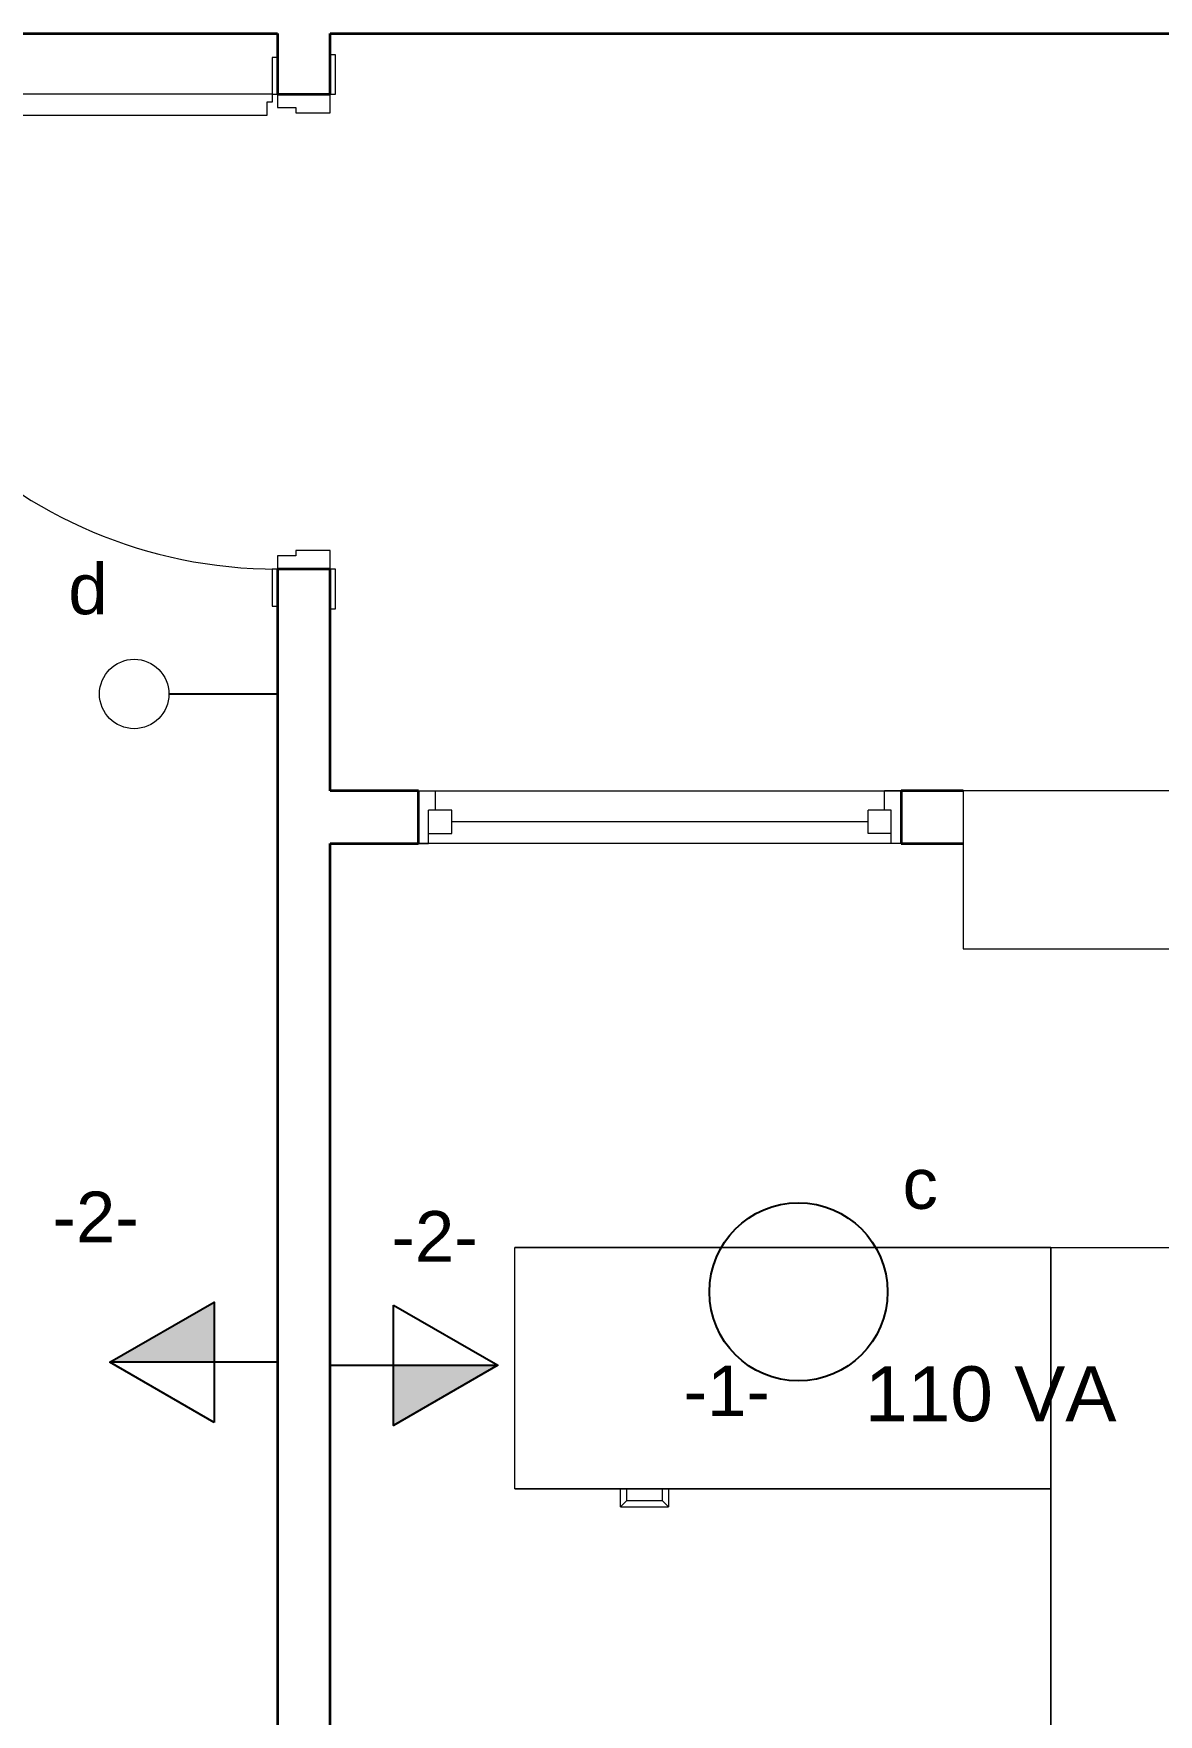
# Model space of a CAD drawing. Header units: metres. Extents: x -182 to 99, y 70 to 113.
# Drawn here: x -87.335 to -85.203, y 85.335 to 88.521 of the extents above; entities that cross this region are included whole.
import ezdxf

# ---------------------------------------------------------------- set-up
doc = ezdxf.new("R2010")
doc.units = ezdxf.units.M
doc.header["$LTSCALE"] = 0.01
for name, color, linetype, lineweight in [('A-DOOR', 1, 'Continuous', 9), ('A-DOOR-FRAM', 1, 'Continuous', 13), ('A-GLAZ', 6, 'Continuous', 9), ('A-GLAZ-FRAM', 6, 'Continuous', 13), ('A-GLAZ-GLAS', 6, 'Continuous', 13), ('A-WALL', 2, 'Continuous', 9), ('G-IMPT', 1, 'Continuous', 9), ('I-FURN', 6, 'Continuous', 9), ('S-COLS', 6, 'Continuous', 9)]:
    doc.layers.add(name, color=color, linetype=linetype, lineweight=lineweight)
doc.layers.add('Elétrica', color=7, linetype='Continuous')
doc.layers.get('0').off()
doc.layers.get('I-FURN').off()
doc.styles.add('Arial', font='arial.ttf', dxfattribs={"height": 0.29506})

# ---------------------------------------------------------------- blocks, each defined once
blk = doc.blocks.new('Pilar rectangular hormigón - 300 x 700 mm-506285-Planta Baja')
at = {"layer": 'S-COLS'}
for p, q in [((0.15, 0.35), (-0.15, 0.35)), ((-0.15, 0.35), (-0.15, -0.35)), ((0.15, -0.35), (0.15, 0.35)), ((-0.15, -0.35), (0.15, -0.35))]:
    blk.add_line(p, q, dxfattribs=at)
blk = doc.blocks.new('Puerta de 1 hoja - 90 x 210 cm-173611-Planta Baja')
at = {"layer": 'A-DOOR', "lineweight": 13}
for p, q in [((0.6769, 0.95), (0.7169, 0.95)), ((0.6769, 0.07), (0.6769, 0.95)), ((0.7169, 0.06), (0.7169, 0.95)), ((0.7019, 0.07), (0.6769, 0.07)), ((0.7019, 0.06), (0.7019, 0.07)), ((0.7169, 0.06), (0.7019, 0.06))]:
    blk.add_line(p, q, dxfattribs=at)
blk.add_arc((0.7169, 0.05), 0.9, 90, 180, dxfattribs=at)
at = {"layer": 'A-DOOR-FRAM'}
for p, q in [((-0.1831, 0.06), (-0.2531, 0.06)), ((-0.2531, 0.06), (-0.2531, 0.05)), ((-0.1831, 0.05), (-0.1831, 0.06)), ((-0.1581, 0.05), (-0.1831, 0.05)), ((-0.1581, 0.015), (-0.1581, 0.05)), ((0.7169, 0.05), (0.6919, 0.05)), ((0.6919, 0.05), (0.6919, 0.015)), ((0.7869, 0.06), (0.7169, 0.06)), ((0.7169, 0.06), (0.7169, 0.05)), ((0.7869, 0.05), (0.7869, 0.06)), ((-0.1481, 0.015), (-0.1581, 0.015)), ((-0.1481, -0.05), (-0.1481, 0.015)), ((0.6919, 0.015), (0.6819, 0.015)), ((0.6819, 0.015), (0.6819, -0.05)), ((-0.2581, -0.05), (-0.2581, -0.06)), ((-0.2581, -0.06), (-0.1831, -0.06)), ((-0.1831, -0.06), (-0.1831, -0.05)), ((-0.1831, -0.05), (-0.1481, -0.05)), ((0.6819, -0.05), (0.7169, -0.05)), ((0.7169, -0.05), (0.7169, -0.06)), ((0.7169, -0.06), (0.7919, -0.06)), ((0.7919, -0.06), (0.7919, -0.05))]:
    blk.add_line(p, q, dxfattribs=at)
blk = doc.blocks.new('M_Fijo - 0915 x 1220 mm 2-514564-Planta Baja')
at = {"layer": 'A-GLAZ-FRAM'}
for p, q in [((-0.4575, 0.063), (-0.4385, 0.063)), ((-0.4385, 0.063), (-0.4385, 0)), ((-0.4385, 0.044), (-0.3945, 0.044)), ((-0.3945, 0.044), (-0.3945, 0)), ((0.3945, 0.044), (0.3945, 0)), ((0.4385, 0.044), (0.3945, 0.044)), ((0.4385, 0.063), (0.4385, 0)), ((0.4564, 0.063), (0.4385, 0.063)), ((-0.4385, 0), (-0.3945, 0)), ((-0.4255, 0), (-0.4255, -0.037)), ((0.3945, 0), (0.4385, 0)), ((0.4255, 0), (0.4255, -0.037)), ((-0.4575, -0.037), (-0.4255, -0.037)), ((0.4575, -0.037), (0.4255, -0.037))]:
    blk.add_line(p, q, dxfattribs=at)
at = {"layer": 'A-GLAZ-GLAS'}
blk.add_line((-0.3945, 0.022), (0.3945, 0.022), dxfattribs=at)
blk = doc.blocks.new('Desk07 - 12ZDSK07_dwg-153672-Planta Baja')
at = {"layer": 'G-IMPT'}
for p, q in [((0, 1.524), (0.762, 1.524)), ((0, 1.524), (0, 0)), ((0, 1.524), (0, 0)), ((0, 1.524), (0.762, 1.524)), ((0.762, 1.524), (0.762, 0)), ((0.762, 0), (0.762, 1.524)), ((0.762, 1.3236), (0.7962, 1.3236)), ((0.7848, 1.3122), (0.762, 1.3122)), ((0.7848, 1.3122), (0.7962, 1.3236)), ((0.7848, 1.2439), (0.7848, 1.3122)), ((0.7962, 1.2325), (0.7962, 1.3236)), ((0.762, 1.2439), (0.7848, 1.2439)), ((0.7962, 1.2325), (0.7848, 1.2439)), ((0.7962, 1.2325), (0.762, 1.2325)), ((1.4865, 0.4572), (1.4865, 0.4914)), ((1.5776, 0.4914), (1.4865, 0.4914)), ((1.4979, 0.48), (1.4865, 0.4914)), ((1.4979, 0.48), (1.4979, 0.4572)), ((1.4979, 0.48), (1.5662, 0.48)), ((1.5776, 0.4914), (1.5662, 0.48)), ((1.5662, 0.4572), (1.5662, 0.48)), ((1.5776, 0.4914), (1.5776, 0.4572)), ((0.762, 0.4572), (1.778, 0.4572)), ((1.778, 0.4572), (0.762, 0.4572)), ((1.778, 0.4572), (1.778, 0)), ((1.778, 0.4572), (1.778, 0)), ((0.762, 0), (0, 0)), ((0.762, 0), (0, 0)), ((0.762, 0), (1.778, 0)), ((1.778, 0), (0.762, 0))]:
    blk.add_line(p, q, dxfattribs=at)
blk = doc.blocks.new('Desk07 - Desk07-154060-Planta Baja')
blk.add_blockref('Desk07 - 12ZDSK07_dwg-153672-Planta Baja', (0, 0))

msp = doc.modelspace()

# ---------------------------------------------------------------- hatches: boundary and pattern name
at = {"layer": 'Elétrica'}
for points in [[(-87.1905, 86.0021), (-86.9927, 86.0021), (-86.9927, 86.1162)], [(-86.4552, 85.9966), (-86.653, 85.9966), (-86.653, 85.8824)]]:
    msp.add_hatch(color=256, dxfattribs=at).paths.add_polyline_path(points)

# ---------------------------------------------------------------- linework, layer by layer
at = {"layer": 'A-WALL', "color": 7, "lineweight": 35}
for p, q in [((-91.0228, 88.5206), (-86.8728, 88.5206)), ((-86.8728, 88.5206), (-86.8728, 88.4056)), ((-86.7728, 88.4056), (-86.7728, 88.5206)), ((-86.7728, 88.5206), (-83.1228, 88.5206)), ((-86.8728, 88.4056), (-86.7728, 88.4056)), ((-86.7728, 87.5056), (-86.8728, 87.5056)), ((-86.8728, 87.5056), (-86.8728, 84.0956)), ((-86.7728, 87.0856), (-86.7728, 87.5056)), ((-86.6053, 87.0856), (-86.7728, 87.0856)), ((-86.6053, 86.9856), (-86.6053, 87.0856)), ((-85.5728, 87.0856), (-85.6903, 87.0856)), ((-85.6903, 87.0856), (-85.6903, 86.9856)), ((-86.7728, 86.9856), (-86.6053, 86.9856)), ((-86.7728, 84.0956), (-86.7728, 86.9856)), ((-85.6903, 86.9856), (-85.5728, 86.9856))]:
    msp.add_line(p, q, dxfattribs=at)
at = {"layer": 'A-WALL', "color": 7}
for p, q in [((-86.6053, 87.0856), (-85.6903, 87.0856)), ((-85.6903, 86.9856), (-86.6053, 86.9856))]:
    msp.add_line(p, q, dxfattribs=at)
at = {"layer": 'Elétrica'}
for p, q in [((-87.0785, 87.2689), (-86.8728, 87.2689)), ((-86.9927, 86.0021), (-87.1905, 86.0021)), ((-86.8728, 86.0021), (-86.9927, 86.0021)), ((-86.7728, 85.9966), (-86.653, 85.9966)), ((-86.653, 85.9966), (-86.4552, 85.9966))]:
    msp.add_line(p, q, dxfattribs=at)
for points in [[(-86.9927, 85.8879), (-87.1905, 86.0021), (-86.9927, 86.1162)], [(-86.653, 86.1107), (-86.4552, 85.9966), (-86.653, 85.8824)]]:
    msp.add_lwpolyline(points, close=True, dxfattribs=at)
at = {"layer": 'Elétrica', "lineweight": 20}
msp.add_circle((-87.1443, 87.2689), 0.0658, dxfattribs=at)
at = {"layer": 'Elétrica'}
msp.add_circle((-85.8853, 86.1356), 0.1688, dxfattribs=at)

# ---------------------------------------------------------------- block references
at = {"layer": 'A-DOOR', "rotation": 89.9999999999999}
msp.add_blockref('Puerta de 1 hoja - 90 x 210 cm-173611-Planta Baja', (-86.8228, 87.6887), dxfattribs=at)
at = {"layer": 'A-GLAZ', "rotation": 180}
msp.add_blockref('M_Fijo - 0915 x 1220 mm 2-514564-Planta Baja', (-86.1478, 87.0486), dxfattribs=at)
at = {"layer": 'I-FURN', "rotation": 180}
msp.add_blockref('Desk07 - Desk07-154060-Planta Baja', (-84.6448, 86.2196), dxfattribs=at)
at = {"layer": 'S-COLS', "rotation": 269.9999999999996}
msp.add_blockref('Pilar rectangular hormigón - 300 x 700 mm-506285-Planta Baja', (-85.2228, 86.9356), dxfattribs=at)

# ---------------------------------------------------------------- texts
at = {"layer": 'Elétrica', "lineweight": 20, "style": 'Arial'}
for s, height, p in [('d', 0.0959, (-87.2692, 87.4201)), ('c', 0.0959, (-85.6879, 86.293)), ('-2-', 0.09589, (-87.2993, 86.2298)), ('-2-', 0.09589, (-86.6568, 86.1929)), ('-1-', 0.09589, (-86.103, 85.9002))]:
    msp.add_text(s, height=height, dxfattribs=at).set_placement(p)
at = {"layer": 'Elétrica', "lineweight": 20, "insert": (-85.5208, 85.8891), "char_height": 0.104025, "width": 0.595396, "attachment_point": 8, "style": 'Arial'}
msp.add_mtext('{\\H0.0275x;\\P\\P}110 VA', dxfattribs=at)

doc.saveas('drawing.dxf')
